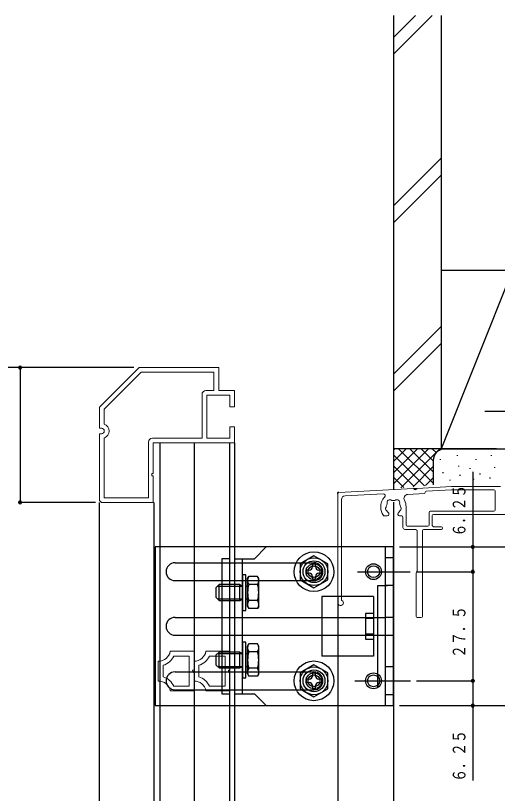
# Model space of a CAD drawing. Units: millimetres, scale not verified. Extents: x -495 to 495, y -800 to 802.
# Drawn here: x -324.6 to -203.2, y 250.1 to 446.2 of the extents above; entities that cross this region are included whole.
import ezdxf
from ezdxf.enums import TextEntityAlignment as Align

# ---------------------------------------------------------------- set-up
doc = ezdxf.new("R2010")
doc.units = ezdxf.units.MM
doc.header["$LTSCALE"] = 4
doc.layers.add('0-2_YKK_11', color=9, linetype='Continuous', lineweight=18)
for name, color, linetype in [('0-3_YKK_12', 2, 'Continuous'), ('0-4_YKK_13', 4, 'Continuous'), ('0-6_YKK_D', 6, 'Continuous'), ('0-8_YSS_K', 3, 'Continuous')]:
    doc.layers.add(name, color=color, linetype=linetype)
doc.styles.add('ＭＳ ゴシック', font='')
doc.styles.get('ＭＳ ゴシック').set_extended_font_data('MS Gothic')

msp = doc.modelspace()

# ---------------------------------------------------------------- linework, layer by layer
at = {"layer": '0-2_YKK_11', "color": 7}
for p, q in [((-293.417, 357.469), (-303.417, 347.469)), ((-273.417, 357.469), (-293.417, 357.469)), ((-273.417, 351.669), (-273.417, 357.469)), ((-302.217, 346.972), (-292.92, 356.269)), ((-292.92, 356.269), (-274.617, 356.269)), ((-274.617, 356.269), (-274.617, 351.669)), ((-274.617, 351.669), (-276.617, 351.669)), ((-269.417, 351.669), (-273.417, 351.669)), ((-269.417, 347.569), (-269.417, 351.669)), ((-277.617, 350.669), (-277.617, 339.669)), ((-276.417, 350.469), (-270.617, 350.469)), ((-276.417, 339.669), (-276.417, 350.469)), ((-270.617, 350.469), (-270.617, 347.569)), ((-303.417, 347.469), (-303.417, 342.169)), ((-302.217, 343.235), (-302.217, 346.972)), ((-270.617, 347.569), (-269.417, 347.569)), ((-303.417, 342.169), (-302.917, 342.169)), ((-270.617, 342.569), (-270.617, 339.669)), ((-269.417, 342.569), (-270.617, 342.569)), ((-269.417, 338.469), (-269.417, 342.569)), ((-303.417, 340.769), (-303.417, 323.969)), ((-302.917, 340.769), (-303.417, 340.769)), ((-302.217, 324.669), (-302.217, 339.702)), ((-277.617, 339.669), (-290.117, 339.669)), ((-270.617, 339.669), (-276.417, 339.669)), ((-291.117, 338.669), (-291.117, 324.669)), ((-289.917, 338.469), (-269.417, 338.469)), ((-289.917, 330.769), (-289.917, 338.469)), ((-290.217, 330.769), (-289.917, 330.769)), ((-290.217, 330.169), (-290.217, 330.769)), ((-289.917, 330.169), (-290.217, 330.169)), ((-289.917, 323.469), (-289.917, 330.169)), ((-303.417, 323.969), (-302.917, 323.469)), ((-302.917, 323.469), (-289.917, 323.469)), ((-291.117, 324.669), (-302.217, 324.669)), ((-285.616, 285.969), (-279.616, 285.969)), ((-284.734, 284.769), (-280.816, 284.769)), ((-280.816, 284.769), (-280.816, 277.169)), ((-279.616, 285.969), (-279.616, 281.269)), ((-276.616, 285.969), (-270.617, 285.969)), ((-275.734, 284.769), (-271.817, 284.769)), ((-271.817, 284.769), (-271.817, 277.169)), ((-270.617, 285.969), (-270.617, 281.269)), ((-288.618, 278.469), (-288.616, 283.469)), ((-287.419, 279.507), (-287.416, 282.431)), ((-279.618, 278.469), (-279.616, 283.469)), ((-278.419, 279.507), (-278.416, 282.431)), ((-279.616, 281.269), (-279.981, 281.171)), ((-279.981, 281.171), (-279.831, 280.611)), ((-279.831, 280.611), (-279.616, 280.669)), ((-279.616, 280.669), (-279.616, 275.969)), ((-270.617, 281.269), (-270.981, 281.171)), ((-270.981, 281.171), (-270.831, 280.611)), ((-270.831, 280.611), (-270.617, 280.669)), ((-270.617, 280.669), (-270.617, 275.969)), ((-280.816, 277.169), (-284.734, 277.169)), ((-271.817, 277.169), (-275.734, 277.169)), ((-279.616, 275.969), (-285.616, 275.969)), ((-270.617, 275.969), (-276.616, 275.969))]:
    msp.add_line(p, q, dxfattribs=at)
at = {"layer": '0-2_YKK_11'}
for p, q in [((-223.459, 327.015), (-214.803, 327.468)), ((-214.787, 327.469), (-202.417, 327.469)), ((-243.417, 325.684), (-243.417, 298.169)), ((-243.132, 325.984), (-224.374, 326.967)), ((-241.569, 325.164), (-232.002, 325.666)), ((-225.801, 325.49), (-221.701, 325.705)), ((-221.417, 326.036), (-221.417, 326.005)), ((-221.132, 326.336), (-214.782, 326.668)), ((-214.766, 326.669), (-204.117, 326.669)), ((-203.817, 321.569), (-203.817, 326.369)), ((-242.517, 299.035), (-242.517, 324.166)), ((-226.217, 322.369), (-226.217, 317.769)), ((-231.69, 320.069), (-230.967, 320.069)), ((-230.567, 320.469), (-230.567, 320.608)), ((-228.267, 320.469), (-228.267, 320.608)), ((-227.867, 320.069), (-227.317, 320.069)), ((-227.017, 319.769), (-227.017, 317.169)), ((-220.417, 317.769), (-220.417, 320.969)), ((-220.117, 321.269), (-204.117, 321.269)), ((-219.617, 317.669), (-219.617, 320.169)), ((-219.317, 320.469), (-191.517, 320.469)), ((-223.917, 316.669), (-226.517, 316.669)), ((-225.917, 317.469), (-220.717, 317.469)), ((-223.417, 305.969), (-223.417, 316.169)), ((-222.117, 294.769), (-222.117, 316.369)), ((-221.817, 316.669), (-217.317, 316.669)), ((-219.317, 317.369), (-217.317, 317.369)), ((-217.017, 316.969), (-217.017, 317.069)), ((-223.717, 294.769), (-223.717, 305.669)), ((-223.417, 294.469), (-222.417, 294.469))]:
    msp.add_line(p, q, dxfattribs=at)
at = {"layer": '0-2_YKK_11', "color": 7}
for centre, radius, start, end in [((-276.617, 350.669), 1, 90, 180), ((-302.917, 341.469), 1.9, 291.61827, 68.38173), ((-302.917, 341.469), 0.7, 270, 90), ((-290.117, 338.669), 1, 90, 180), ((-288.574, 286.468), 3, 269.20025, 350.4118), ((-288.574, 286.468), 4.2, 286.0081, 336.12829), ((-279.575, 286.468), 3, 269.20025, 350.4118), ((-279.574, 286.468), 4.2, 286.0081, 336.12829), ((-288.574, 275.469), 3, 9.58809, 90.82802), ((-288.574, 275.469), 4.2, 23.87169, 74.03014), ((-279.575, 275.469), 3, 9.58809, 90.82802), ((-279.575, 275.469), 4.2, 23.87169, 74.03014)]:
    msp.add_arc(centre, radius, start, end, dxfattribs=at)
at = {"layer": '0-2_YKK_11'}
for centre, radius, start, end in [((-214.787, 327.169), 0.3, 90, 93), ((-243.117, 325.684), 0.3, 93, 180), ((-231.975, 325.167), 0.5, 315.61942, 93), ((-225.749, 324.492), 1, 93, 208.1446), ((-224.364, 326.767), 0.2, 26.57818, 93), ((-223.917, 326.991), 0.3, 206.57818, 339.42182), ((-223.448, 326.815), 0.2, 93, 159.42182), ((-221.717, 326.005), 0.3, 273, 0), ((-221.117, 326.036), 0.3, 93, 180), ((-214.766, 326.369), 0.3, 90, 93), ((-204.117, 326.369), 0.3, 0, 90), ((-241.517, 324.166), 1, 93, 180), ((-229.117, 322.369), 3.5, 135.61942, 181.53896), ((-230.277, 323.398), 0.75, 52.29964, 197.70026), ((-229.696, 324.149), 0.2, 232.29735, 278.03026), ((-229.417, 322.169), 1.8, 81.96936, 98.03064), ((-229.137, 324.149), 0.2, 261.96974, 307.70265), ((-228.556, 323.398), 0.75, 342.29974, 127.70036), ((-229.717, 322.369), 3.5, 0, 28.1446), ((-229.417, 322.169), 3.2, 178.39641, 218.36659), ((-232.915, 322.267), 0.3, 358.39641, 1.53896), ((-230.894, 321.908), 0.5, 136.87065, 243.12955), ((-231.405, 322.387), 0.2, 316.87065, 353.74004), ((-229.417, 322.169), 1.8, 151.96925, 173.74004), ((-231.182, 323.109), 0.2, 331.96865, 17.69954), ((-227.651, 323.109), 0.2, 162.30046, 208.03135), ((-229.417, 322.169), 1.8, 6.25999, 28.03075), ((-227.939, 321.908), 0.5, 296.87051, 43.12935), ((-227.429, 322.387), 0.2, 186.25999, 223.12935), ((-204.117, 321.569), 0.3, 270, 0), ((-231.69, 320.369), 0.3, 218.36739, 270), ((-231.21, 321.284), 0.2, 26.26016, 63.12955), ((-229.417, 322.169), 1.8, 206.26016, 225.20727), ((-230.967, 320.469), 0.4, 270, 0), ((-230.967, 320.608), 0.4, 0, 45.20632), ((-227.867, 320.608), 0.4, 134.79213, 180), ((-227.867, 320.469), 0.4, 180, 270), ((-229.417, 322.169), 1.8, 314.79308, 333.73988), ((-227.623, 321.284), 0.2, 116.87051, 153.73988), ((-227.317, 319.769), 0.3, 0, 90), ((-220.117, 320.969), 0.3, 90, 179.99964), ((-219.317, 320.169), 0.3, 90, 179.99964), ((-225.917, 317.769), 0.3, 180, 270), ((-220.717, 317.769), 0.3, 270, 359.99964), ((-219.317, 317.669), 0.3, 179.99964, 270), ((-226.517, 317.169), 0.5, 180, 270), ((-223.917, 316.169), 0.5, 0, 90), ((-221.817, 316.369), 0.3, 90, 180), ((-217.317, 317.069), 0.3, 0, 90), ((-217.317, 316.969), 0.3, 270, 360), ((-223.417, 305.669), 0.3, 90, 180), ((-242.717, 298.169), 0.7, 180, 60), ((-242.217, 299.035), 0.3, 180, 240), ((-223.417, 294.769), 0.3, 180, 270), ((-222.417, 294.769), 0.3, 270, 0)]:
    msp.add_arc(centre, radius, start, end, dxfattribs=at)
at = {"layer": '0-3_YKK_12'}
for p, q in [((-288.217, 338.469), (-288.217, 229.971)), ((-279.617, 338.469), (-279.617, 229.971)), ((-270.617, 229.971), (-270.617, 338.469)), ((-269.417, 338.469), (-269.417, 229.971)), ((-243.132, 325.984), (-243.417, 325.969)), ((-243.417, 325.684), (-243.417, 325.969)), ((-224.374, 326.967), (-223.459, 327.015)), ((-303.417, 229.971), (-303.417, 323.469)), ((-289.717, 323.469), (-289.717, 229.971)), ((-229.417, 323.51), (-229.417, 229.621)), ((-238.468, 306.019), (-225.213, 306.019)), ((-233.417, 302.47), (-233.417, 276.97)), ((-230.917, 302.47), (-233.417, 302.47)), ((-243.417, 299.769), (-243.417, 229.765)), ((-239.142, 278.519), (-225.138, 278.519))]:
    msp.add_line(p, q, dxfattribs=at)
at = {"layer": '0-4_YKK_13'}
for p, q in [((-206.417, 346.469), (-171.417, 346.469)), ((-229.417, 312.269), (-289.417, 312.269)), ((-289.417, 312.269), (-289.417, 272.269)), ((-261.417, 312.269), (-264.417, 309.269)), ((-229.417, 312.269), (-261.417, 312.269)), ((-231.417, 272.269), (-231.417, 312.269)), ((-229.417, 272.269), (-229.417, 312.269)), ((-229.417, 272.269), (-229.417, 312.269)), ((-249.417, 310.06), (-252.917, 308.04)), ((-245.917, 308.04), (-249.417, 310.06)), ((-284.417, 308.269), (-264.417, 308.269)), ((-270.617, 309.269), (-272.617, 309.269)), ((-272.617, 309.269), (-272.617, 275.269)), ((-270.617, 275.269), (-270.617, 309.269)), ((-269.417, 309.269), (-269.417, 275.269)), ((-269.417, 309.269), (-264.417, 309.269)), ((-267.417, 275.269), (-267.417, 309.269)), ((-264.417, 308.269), (-249.417, 308.269)), ((-252.917, 308.04), (-252.917, 303.998)), ((-249.817, 308.019), (-249.817, 307.219)), ((-249.017, 308.019), (-249.817, 308.019)), ((-249.017, 307.219), (-249.017, 308.019)), ((-245.917, 303.998), (-245.917, 308.04)), ((-229.417, 309.519), (-231.417, 309.519)), ((-250.617, 306.419), (-251.417, 306.419)), ((-267.417, 305.269), (-267.417, 296.269)), ((-266.617, 305.269), (-267.417, 305.269)), ((-266.617, 296.269), (-266.617, 305.269)), ((-266.137, 304.269), (-265.824, 304.81)), ((-266.137, 297.269), (-266.137, 304.269)), ((-263.649, 304.81), (-265.824, 304.81)), ((-263.337, 304.269), (-263.649, 304.81)), ((-263.337, 297.269), (-263.337, 304.269)), ((-252.917, 303.998), (-249.417, 301.977)), ((-249.417, 301.977), (-245.917, 303.998)), ((-249.017, 304.019), (-249.017, 304.819)), ((-248.217, 305.619), (-247.417, 305.619)), ((-284.417, 303.769), (-264.417, 303.769)), ((-273.337, 302.769), (-274.137, 301.969)), ((-274.137, 301.969), (-274.137, 299.569)), ((-273.717, 302.389), (-271.417, 302.389)), ((-271.417, 302.769), (-273.337, 302.769)), ((-273.337, 298.769), (-273.337, 302.769)), ((-268.075, 302.769), (-271.417, 302.769)), ((-271.417, 302.389), (-267.417, 302.389)), ((-268.075, 298.769), (-268.075, 302.769)), ((-268.075, 302.769), (-267.417, 302.389)), ((-266.617, 302.389), (-266.137, 302.389)), ((-263.649, 302.79), (-265.824, 302.79)), ((-264.417, 303.769), (-249.417, 303.769)), ((-229.417, 302.519), (-231.417, 302.519)), ((-273.337, 298.769), (-274.137, 299.569)), ((-273.717, 299.149), (-271.417, 299.149)), ((-273.337, 298.769), (-271.417, 298.769)), ((-271.417, 299.149), (-267.417, 299.149)), ((-271.417, 298.769), (-268.075, 298.769)), ((-268.075, 298.769), (-267.417, 299.149)), ((-266.617, 299.149), (-266.137, 299.149)), ((-263.649, 298.748), (-265.824, 298.748)), ((-234.417, 299.769), (-247.417, 299.769)), ((-247.417, 299.769), (-247.417, 284.769)), ((-234.417, 299.769), (-234.417, 284.769)), ((-267.417, 296.269), (-266.617, 296.269)), ((-266.137, 297.269), (-265.824, 296.727)), ((-263.649, 296.727), (-265.824, 296.727)), ((-263.337, 297.269), (-263.649, 296.727)), ((-284.417, 294.519), (-282.417, 294.519)), ((-282.417, 294.519), (-269.417, 294.519)), ((-269.417, 294.519), (-264.417, 294.519)), ((-264.417, 294.519), (-231.417, 294.519)), ((-236.417, 295.519), (-236.417, 289.019)), ((-234.417, 295.519), (-236.417, 295.519)), ((-234.417, 294.269), (-236.417, 294.269)), ((-234.417, 295.519), (-234.417, 289.019)), ((-234.417, 290.269), (-236.417, 290.269)), ((-284.417, 290.019), (-282.417, 290.019)), ((-282.417, 290.019), (-269.417, 290.019)), ((-269.417, 290.019), (-264.417, 290.019)), ((-267.417, 288.269), (-267.417, 279.269)), ((-266.617, 288.269), (-267.417, 288.269)), ((-266.617, 279.269), (-266.617, 288.269)), ((-264.417, 290.019), (-231.417, 290.019)), ((-236.417, 289.019), (-234.417, 289.019)), ((-266.137, 287.269), (-265.824, 287.81)), ((-266.137, 280.269), (-266.137, 287.269)), ((-263.649, 287.81), (-265.824, 287.81)), ((-263.337, 287.269), (-263.649, 287.81)), ((-263.337, 280.269), (-263.337, 287.269)), ((-273.337, 285.769), (-274.137, 284.969)), ((-274.137, 284.969), (-274.137, 282.569)), ((-273.717, 285.389), (-271.417, 285.389)), ((-271.417, 285.769), (-273.337, 285.769)), ((-273.337, 281.769), (-273.337, 285.769)), ((-268.075, 285.769), (-271.417, 285.769)), ((-271.417, 285.389), (-267.417, 285.389)), ((-266.617, 285.389), (-266.137, 285.389)), ((-263.649, 285.79), (-265.824, 285.79)), ((-234.417, 284.769), (-247.417, 284.769)), ((-273.337, 281.769), (-274.137, 282.569)), ((-249.417, 282.56), (-252.917, 280.54)), ((-245.917, 280.54), (-249.417, 282.56)), ((-284.417, 280.769), (-264.417, 280.769)), ((-273.717, 282.149), (-271.417, 282.149)), ((-273.337, 281.769), (-271.417, 281.769)), ((-271.417, 282.149), (-267.417, 282.149)), ((-271.417, 281.769), (-268.075, 281.769)), ((-268.075, 281.769), (-267.417, 282.149)), ((-266.617, 282.149), (-266.137, 282.149)), ((-263.649, 281.748), (-265.824, 281.748)), ((-264.417, 280.769), (-249.417, 280.769)), ((-249.817, 280.519), (-249.817, 279.719)), ((-249.017, 280.519), (-249.817, 280.519)), ((-249.017, 279.719), (-249.017, 280.519)), ((-245.917, 276.498), (-245.917, 280.54)), ((-229.417, 282.019), (-231.417, 282.019)), ((-267.417, 279.269), (-266.617, 279.269)), ((-266.137, 280.269), (-265.824, 279.727)), ((-263.649, 279.727), (-265.824, 279.727)), ((-263.337, 280.269), (-263.649, 279.727)), ((-250.617, 278.919), (-251.417, 278.919)), ((-251.417, 278.919), (-251.417, 278.119)), ((-247.417, 278.919), (-248.217, 278.919)), ((-251.417, 278.119), (-250.617, 278.119)), ((-249.417, 274.477), (-245.917, 276.498)), ((-249.017, 276.519), (-249.017, 277.319)), ((-284.417, 276.269), (-264.417, 276.269)), ((-272.617, 275.269), (-270.617, 275.269)), ((-264.417, 276.269), (-249.417, 276.269)), ((-229.417, 275.019), (-231.417, 275.019)), ((-289.417, 272.269), (-229.417, 272.269)), ((-261.417, 272.269), (-229.417, 272.269))]:
    msp.add_line(p, q, dxfattribs=at)
at = {"layer": '0-4_YKK_13', "color": 7}
for p, q in [((-229.417, 294.519), (-231.417, 294.519)), ((-231.417, 290.019), (-229.417, 290.019))]:
    msp.add_line(p, q, dxfattribs=at)
at = {"layer": '0-4_YKK_13'}
for points in [[(-251.417, 306.419), (-251.417, 305.619), (-250.617, 305.619)], [(-247.417, 305.619), (-247.417, 306.419), (-248.217, 306.419)], [(-249.817, 304.819), (-249.817, 304.019), (-249.017, 304.019)], [(-268.075, 281.769), (-268.075, 285.769), (-267.417, 285.389)], [(-252.917, 280.54), (-252.917, 276.498), (-249.417, 274.477)], [(-248.217, 278.119), (-247.417, 278.119), (-247.417, 278.919)], [(-249.817, 277.319), (-249.817, 276.519), (-249.017, 276.519)], [(-269.417, 275.269), (-264.417, 275.269), (-261.417, 272.269)]]:
    msp.add_lwpolyline(points, dxfattribs=at)
for centre, radius in [((-249.417, 306.019), 5), ((-249.417, 306.019), 3.5), ((-249.417, 306.019), 2.75), ((-249.417, 306.019), 2), ((-234.417, 306.019), 2), ((-249.417, 306.019), 1.5), ((-234.417, 306.019), 1.5), ((-249.417, 278.519), 5), ((-249.417, 278.519), 3.5), ((-249.417, 278.519), 2.75), ((-249.417, 278.519), 2), ((-234.417, 278.519), 2), ((-249.417, 278.519), 1.5), ((-234.417, 278.519), 1.5)]:
    msp.add_circle(centre, radius, dxfattribs=at)
for centre, radius, start, end in [((-284.417, 306.019), 2.25, 90, 270), ((-249.417, 306.019), 2.25, 270, 90), ((-250.617, 307.219), 0.8, 270, 0), ((-248.217, 307.219), 0.8, 180, 270), ((-264.348, 303.8), 1.789, 145.61575, 214.38425), ((-265.126, 303.8), 1.789, 325.61575, 34.38425), ((-250.617, 304.819), 0.8, 0, 90), ((-248.217, 304.819), 0.8, 90, 180), ((-259.449, 300.769), 6.687, 162.41205, 197.58795), ((-270.024, 300.769), 6.687, 342.41205, 17.58795), ((-264.348, 297.738), 1.789, 145.61575, 214.38425), ((-265.126, 297.738), 1.789, 325.61575, 34.38425), ((-284.417, 292.269), 2.25, 90, 270), ((-264.348, 286.8), 1.789, 145.61575, 214.38425), ((-265.126, 286.8), 1.789, 325.61575, 34.38425), ((-259.449, 283.769), 6.687, 162.41205, 197.58795), ((-270.024, 283.769), 6.687, 342.41205, 17.58795), ((-284.417, 278.519), 2.25, 90, 270), ((-264.348, 280.738), 1.789, 145.61575, 214.38425), ((-265.126, 280.738), 1.789, 325.61575, 34.38425), ((-249.417, 278.519), 2.25, 270, 90), ((-250.617, 279.719), 0.8, 270, 0), ((-248.217, 279.719), 0.8, 180, 270), ((-250.617, 277.319), 0.8, 0, 90), ((-248.217, 277.319), 0.8, 90, 180)]:
    msp.add_arc(centre, radius, start, end, dxfattribs=at)
at = {"layer": '0-6_YKK_D'}
for p, q in [((-294.792, 357.469), (-344.417, 357.469)), ((-294.792, 357.469), (-323.917, 357.469)), ((-323.417, 357.469), (-323.417, 323.469)), ((-209.417, 331.169), (-209.417, 306.019)), ((-304.417, 323.469), (-323.917, 323.469)), ((-227.917, 312.269), (-208.917, 312.269)), ((-227.917, 312.269), (-188.917, 312.269)), ((-223.713, 306.019), (-208.917, 306.019)), ((-209.417, 306.019), (-209.417, 278.519)), ((-223.638, 278.519), (-208.917, 278.519)), ((-209.417, 278.519), (-209.417, 253.369)), ((-227.917, 272.269), (-208.917, 272.269)), ((-227.917, 272.269), (-188.917, 272.269))]:
    msp.add_line(p, q, dxfattribs=at)
for centre, start, end in [((-323.417, 357.469), 0, 180), ((-323.417, 357.469), 180, 0), ((-323.417, 323.469), 0, 180), ((-323.417, 323.469), 180, 0), ((-209.417, 312.269), 0, 180), ((-209.417, 312.269), 180, 0), ((-209.417, 306.019), 0, 180), ((-209.417, 306.019), 0, 180), ((-209.417, 306.019), 180, 0), ((-209.417, 306.019), 180, 0), ((-209.417, 278.519), 0, 180), ((-209.417, 278.519), 0, 180), ((-209.417, 278.519), 180, 0), ((-209.417, 278.519), 180, 0), ((-209.417, 272.269), 0, 180), ((-209.417, 272.269), 180, 0)]:
    msp.add_arc(centre, 0.375, start, end, dxfattribs=at)
at = {"layer": '0-8_YSS_K', "color": 7}
for p, q in [((-229.417, 446.17), (-229.417, 337.006)), ((-217.417, 446.17), (-217.417, 337.006)), ((-217.417, 337.006), (-229.417, 337.006))]:
    msp.add_line(p, q, dxfattribs=at)
at = {"layer": '0-8_YSS_K'}
for p, q in [((-229.417, 440.644), (-223.89, 446.17)), ((-229.417, 436.401), (-219.648, 446.17)), ((-229.417, 398.218), (-217.417, 410.218)), ((-229.417, 393.975), (-217.417, 405.975)), ((-217.417, 382.006), (-199.417, 382.006)), ((-199.417, 382.006), (-217.417, 337.006)), ((-217.417, 382.006), (-217.417, 337.006)), ((-217.417, 367.791), (-229.417, 355.791)), ((-229.417, 351.548), (-217.417, 363.548)), ((-216.417, 337.006), (-229.417, 337.006)), ((-229.417, 328.148), (-220.559, 337.006)), ((-229.417, 330.977), (-223.387, 337.006)), ((-229.417, 337.006), (-229.417, 326.703)), ((-229.417, 336.634), (-229.044, 337.006)), ((-229.417, 333.805), (-226.216, 337.006)), ((-229.417, 335.492), (-221.614, 327.689)), ((-228.103, 337.006), (-219.417, 328.32)), ((-227.569, 327.168), (-217.73, 337.006)), ((-225.275, 337.006), (-219.417, 331.148)), ((-222.446, 337.006), (-219.417, 333.977)), ((-219.618, 337.006), (-218.636, 336.025)), ((-217.417, 337.006), (-200.417, 337.006)), ((-216.789, 337.006), (-216.769, 336.986)), ((-203.417, 337.006), (-216.417, 337.006)), ((-213.249, 335.203), (-213.249, 335.403)), ((-204.734, 335.203), (-204.734, 335.403)), ((-219.417, 334.006), (-219.417, 327.881)), ((-217.589, 334.201), (-217.589, 334.401)), ((-208.576, 334.201), (-208.576, 334.401)), ((-229.417, 332.663), (-224.215, 327.461)), ((-224.469, 327.439), (-219.417, 332.492)), ((-212.916, 332.532), (-212.916, 332.732)), ((-210.122, 331.929), (-210.122, 332.129)), ((-203.903, 332.198), (-203.903, 332.398)), ((-229.417, 329.835), (-226.816, 327.234)), ((-221.369, 327.71), (-219.399, 329.681)), ((-216.921, 330.863), (-216.921, 331.063)), ((-212.582, 330.196), (-212.582, 330.396)), ((-209.161, 329.222), (-209.161, 329.422)), ((-207.575, 330.529), (-207.575, 330.729)), ((-205.068, 329.527), (-205.068, 329.727)), ((-215.091, 329.007), (-215.091, 329.207))]:
    msp.add_line(p, q, dxfattribs=at)
msp.add_arc((-216.417, 334.006), 3, 90, 180, dxfattribs=at)

# ---------------------------------------------------------------- texts
at = {"layer": '0-6_YKK_D', "style": 'ＭＳ ゴシック', "width": 0.75}
for s, p in [('６．２５', (-210.317, 314.887)), ('２７．５', (-210.317, 284.287)), ('６．２５', (-210.317, 253.057))]:
    msp.add_text(s, height=3.189, rotation=90, dxfattribs=at).set_placement(p, align=Align.BOTTOM_LEFT)

doc.saveas('drawing.dxf')
